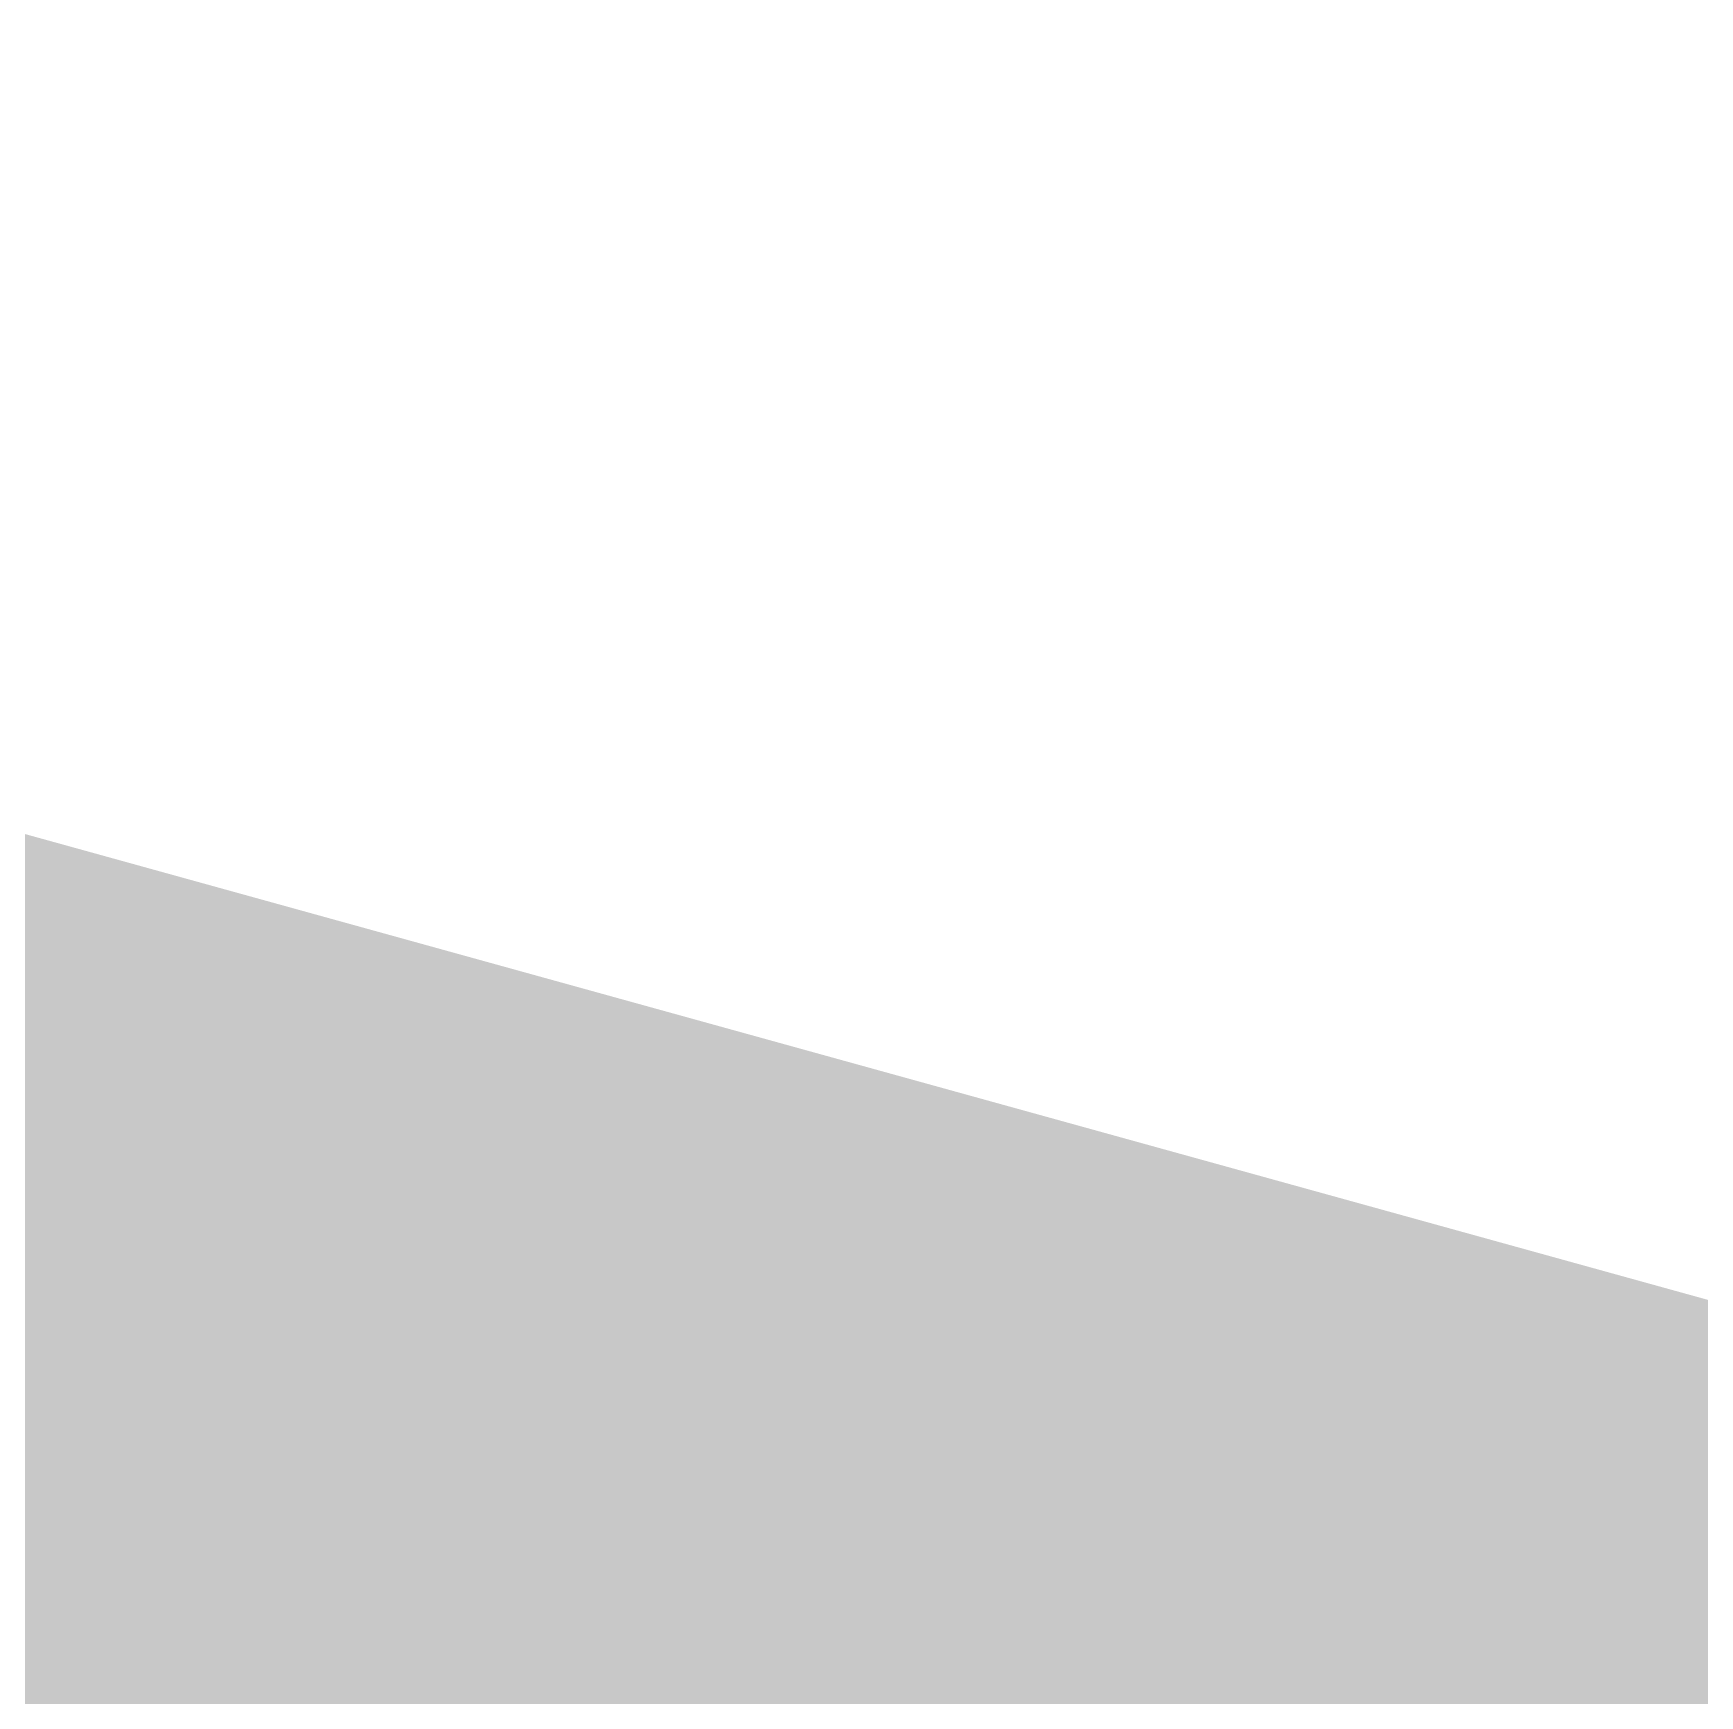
# Model space of a CAD drawing. Header units: inches. Extents: x 288635 to 693176, y 676945 to 1601077.
# Drawn here: x 488876.29 to 488901.08, y 1118447.33 to 1118472.05 of the extents above; entities that cross this region are included whole.
import ezdxf

# ---------------------------------------------------------------- set-up
doc = ezdxf.new("R2010")
doc.units = ezdxf.units.IN
doc.header["$MEASUREMENT"] = 0

msp = doc.modelspace()

# ---------------------------------------------------------------- hatches: boundary and pattern name
msp.add_hatch(color=256).paths.add_polyline_path([(496872.4619, 1118415.9195), (496645.2726, 1118223.6553), (496306.6052, 1118043.7382), (496010.2713, 1117922.0297), (495750.9791, 1117863.8212), (495269.4365, 1117805.6128), (494745.5604, 1117795.0294), (494438.6432, 1117816.1961), (494031.184, 1117884.9879), (493745.4334, 1117964.3631), (493496.7246, 1118027.8632), (492777.0565, 1118123.1134), (492290.2222, 1118165.4468), (491554.679, 1118170.7385), (490840.3026, 1118059.6133), (490057.1344, 1117832.0712), (489671.5238, 1117649.2386), (489482.2991, 1117827.0438), (489085.4233, 1118213.3363), (488858.6936, 1118464.9803), (488938.6714, 1118442.8436), (489543.7006, 1118380.3595), (489950.1014, 1118363.4261), (490432.7024, 1118460.793), (491093.1037, 1118697.8601), (491554.5379, 1119006.8941), (491823.3551, 1119262.5879), (492140.8558, 1119662.6387), (492496.4565, 1120164.2897), (492501.9937, 1120177.2734), (492680.6069, 1120596.0906), (492801.2571, 1121008.8414), (492979.0575, 1121688.2928), (493021.9405, 1121845.9917), (493175.9078, 1122412.1942), (493315.6081, 1122729.6948), (493563.2586, 1123110.6956), (493868.0592, 1123358.3461), (494147.4598, 1123567.8965), (494547.5106, 1123764.7469), (494915.8113, 1123847.2971), (495214.2619, 1123879.0471), (495557.1626, 1123872.6971), (495963.5634, 1123796.497), (496458.8644, 1123618.6966), (496928.7654, 1123358.3461), (497211.1293, 1123064.1288), (497515.9299, 1122733.9282), (497685.2635, 1122454.5276), (497769.9304, 1122149.727), (497803.7971, 1121861.8598), (497801.8136, 1121845.9917), (497769.9304, 1121590.9259), (497524.3965, 1121235.3252), (497321.1961, 1120837.3911), (497151.8625, 1120600.3239), (497101.0624, 1120346.3234), (497118.3124, 1120177.2734), (497143.3958, 1119931.4559), (497160.3291, 1119398.0548), (497075.6623, 1118847.7204), (496872.4619, 1118415.9195)], flags=0)

doc.saveas('drawing.dxf')
